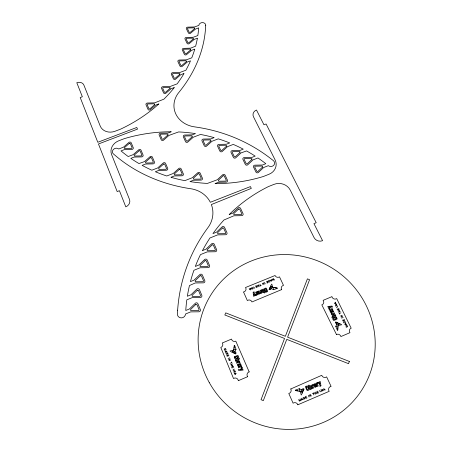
<?xml version="1.0" encoding="UTF-8"?>
<svg xmlns="http://www.w3.org/2000/svg" width="452" height="452" viewBox="0 0 452 452"><rect width="100%" height="100%" fill="white"/><g stroke="black" fill="none" stroke-linecap="round" stroke-linejoin="round"><path stroke-width="0.68" d="M337.966 327.553L337.813 330.141L337.531 329.564L338.441 324.011L337.35 322.536L335.796 326.446L337.378 330.293L337.531 329.564M233.927 348.147L234.221 345.531L234.469 346.108L233.243 351.763L234.255 353.272L236.029 349.277L234.661 345.373L234.469 346.108M335.655 322.722L335.943 321.779L336.198 322.655L337.474 322.462L339.384 323.943L338.463 325.417L335.723 323.22L335.655 322.722L336.198 322.655M235.967 353.091L235.622 354.057L235.419 353.159L234.125 353.351L232.294 351.831L233.305 350.323L235.921 352.577L235.967 353.091L235.419 353.159M339.226 323.835L339.452 323.361L341.712 324.768L338.463 325.417M232.447 351.938L232.192 352.424L230.017 350.984L233.305 350.323M302.111 392.466L300.411 391.573L302.648 388.844L304.179 389.155L303.264 389.364L303.507 390.714L302.139 392.432L302.62 392.737L301.207 395.014L300.411 391.573M270.946 286.348L272.533 287.133L270.381 289.585L268.946 289.314L269.81 289.122L269.601 287.918L270.946 286.348L270.471 286.11L271.833 284.076L272.533 287.133M346.656 324.429L344.723 324.479L346.023 323.146M336.254 303.428L334.344 303.478L335.633 302.173M234.831 374.674L236.226 373.284L234.266 373.329M225.599 352.633L226.983 351.272L225.051 351.317M234.04 371.363C233.368 374.612 235.82 369.16 235.272 372.182M336.582 305.264C337.107 302.23 334.955 307.349 335.339 304.501M306.292 396.178L305.202 396.653L305.987 398.381L307.077 397.907M312.513 393.455L313.722 392.924M317.897 391.116L316.812 391.59L317.609 393.313L318.694 392.839M314.891 393.342L316.078 392.828M305.586 397.489L306.58 397.059M317.202 392.426L318.191 391.991M301.693 399.602L302.608 399.201L303.072 399.658M323.903 390.568L323.858 389.929L324.773 389.534L325.237 389.986M296.009 390.353L295.41 390.613L301.902 391.635L303.422 390.579L299.241 388.731L295.241 390.149L298.139 390.923M247.645 376.685L238.317 380.686A2.983 2.949 89.7 0 0 238.238 380.273A3.091 3.051 89.8 0 0 233.537 378.544L220.791 347.458A3.006 2.972 -30.6 0 0 222.322 342.966L231.526 339.09A2.989 2.961 -8.4 0 0 235.803 341.141L249.159 371.883M234.481 369.12C231.921 368.951 233.311 372.273 234.978 370.301M347.057 325.242L345.441 325.937L347.402 325.943L346.13 327.327L347.746 326.638M338.65 312.179L340.254 311.501M228.497 359.543L230.164 358.837L228.994 360.73L230.661 360.024M339.316 313.53L340.921 312.846M340.537 316.004L342.141 315.321L341.102 317.146L342.706 316.462M230.079 363.323L231.746 362.611M230.673 364.741L232.339 364.029M341.582 318.123L343.192 317.44M231.164 365.922L232.837 365.21M224.107 349.068L225.768 348.368L224.407 349.775L226.362 349.786L224.706 350.486M335.723 306.264C337.237 304.411 338.785 307.501 336.271 307.371M338.096 311.061L339.695 310.383M228.068 358.526L229.735 357.82M276.669 288.195L277.234 287.958L271.132 287.082L269.68 288.037L273.601 289.67L277.392 288.37L274.663 287.698M255.391 286.116L256.425 285.687L257.115 287.218L256.086 287.642M266.386 281.568L267.414 281.138L268.115 282.658L267.087 283.088M249.165 288.692L249.583 289.094L250.453 288.732L250.436 288.167M270.16 280.003L270.584 280.404L271.449 280.042M255.838 286.867L256.781 286.472M257.843 286.11L258.968 285.647M266.838 282.314L267.776 281.924M260.053 286.009L261.205 285.534M335.796 326.446L338.311 325.943M233.486 349.791L236.029 349.277M336.491 317.327L337.102 318.57A1.062 1.006 30.1 0 1 336.926 319.157L334.011 320.44A1.085 1.023 30.2 0 1 333.333 320.174L332.728 318.926A1.085 1.023 30 0 1 332.949 318.276L335.819 317.055A1.085 1.023 30 0 1 336.491 317.327M270.584 280.404L271.499 281.268L271.42 279.483M249.583 289.094L250.493 289.969L250.453 288.732M324.773 389.534L323.762 388.545L323.858 389.929M302.608 399.201L301.614 398.201L301.727 400.24M290.794 388.963L321.739 375.313A3.158 3.011 46.6 0 0 326.626 376.878L331.101 386.409A3.096 2.932 50.5 0 0 330.694 386.494A3.204 3.04 50.5 0 0 329.197 391.325L297.857 404.777M321.926 390.799C325.231 391.505 319.62 388.963 322.694 389.534M252.301 287.947C249.21 287.348 254.408 289.574 251.532 289.082M338.684 308.326L339.186 309.354L337.593 310.027L337.09 309.004M344.13 319.332L344.644 320.366L343.04 321.05L342.531 320.01M335.231 302.586L335.655 303.445M345.611 323.57L346.046 324.446M337.904 308.761L338.367 309.699M338.808 310.756L339.367 311.88M343.351 319.773L343.819 320.722M339.028 312.953L339.599 314.1M273.59 278.585L274.302 280.11L272.906 278.867L272.935 280.675L272.223 279.15M320.807 389.833C322.909 391.539 319.53 393.003 319.626 390.347M315.722 392.053L316.519 393.788M264.51 282.342L265.211 283.873M314.536 392.573L315.332 394.308M263.533 282.743L264.239 284.28L262.403 283.218L263.104 284.749M313.112 393.189L313.908 394.929M310.507 394.325L311.298 396.065L309.309 394.85L310.1 396.59M259.934 284.235L260.629 285.771M258.584 284.794L259.278 286.331M308.275 395.297L309.072 397.042M257.459 285.263L258.154 286.794M254.442 288.336C254.566 285.986 251.442 287.263 253.318 288.805M300.874 400.613L300.088 398.867L300.145 400.93L298.636 399.5L299.422 401.252M228.898 355.865L228.452 354.792L226.797 355.492L227.249 356.566M231.492 362.012L232 363.216M233.74 367.386L233.283 366.301L231.622 367.013L232.074 368.097M231.593 364.346L232.091 365.527M227.65 355.131L228.062 356.108M232.475 366.645L232.893 367.64M225.661 351.306L226.034 352.198M234.882 373.318L235.272 374.239M299.241 388.731L299.857 391.381M273.053 287.297L273.601 289.67M303.173 388.793L303.264 389.364M269.81 289.122L269.884 289.63M297.862 404.777A3.226 3.096 61.5 0 0 293.099 403.178L288.783 393.449A3.17 3.068 58 0 0 290.8 388.957M247.645 376.685A3.079 3.045 69.2 0 1 249.159 371.877M253.838 292.693L255.939 295.399L255.165 295.715L253.871 293.969L254.352 296.054L253.617 296.359L253.126 292.404A0.616 0.593 3.4 0 1 253.278 292.19L254.058 291.794L254.295 292.325L253.838 292.693M264.211 289.212L265.471 291.964A1.045 1.006 8 0 0 266.126 292.207L267.364 291.687A1.045 1.006 8.1 0 0 267.629 291.065L266.307 288.269A1.023 0.983 7.5 0 0 265.714 288.082L264.476 288.596A1.045 1 7.4 0 0 264.211 289.212M332.977 311.179C331.695 312.439 331.926 309.801 332.977 311.179M330.158 311.258L330.231 311.727A2.746 2.593 27.9 0 0 330.412 312.129L330.904 312.654A0.791 0.746 28 0 0 331.282 312.756C332.31 313.117 329.107 309.575 332.344 312.242A0.706 0.667 28 0 0 332.57 312.298L333.621 311.727A0.667 0.627 28 0 0 333.672 311.417L332.853 310.569L332.768 309.654A0.989 0.932 27.3 0 1 332.565 309.829L330.276 310.936A0.65 0.61 27.8 0 0 330.169 311.168L330.158 311.258M259.448 291.975L259.448 292.054A0.678 0.655 5.4 0 1 259.397 292.263C256.956 294.907 259.968 292.613 259.923 293.291A0.763 0.734 5.7 0 1 259.827 293.642L259.295 294.082A2.655 2.559 5.1 0 1 258.894 294.235L258.324 294.275A0.627 0.605 5.5 0 1 258.086 294.162L256.951 291.947A0.96 0.921 4.4 0 0 256.776 291.749L257.702 291.704L258.55 290.975A0.644 0.621 5.2 0 1 258.866 291.037L259.448 291.975M227.915 353.583L226.701 354.424L225.938 353.436L227.599 352.735L227.915 353.583M312.117 388.166L312.066 388.522A0.774 0.74 52.6 0 1 311.886 388.788L311.371 389.048A0.751 0.718 52.6 0 1 311.049 389.031L310.722 388.867L310.863 389.2L310.123 389.522L308.241 385.409L309.015 385.076L309.609 386.375L309.716 386.059A0.74 0.712 52.1 0 1 309.908 385.833L310.445 385.635A0.774 0.74 52.1 0 1 310.767 385.686L311.569 386.556L312.117 388.166M320.909 385.488L320.863 385.816A0.672 0.638 50.6 0 1 320.711 386.053L319.897 386.488C320.293 385.2 319.468 383.782 317.773 382.482L318.575 382.138L320.01 384.076L319.423 381.77L320.191 381.431L320.909 385.488M238.051 365.069L238.074 365.216A0.571 0.565 0 0 0 238.232 365.431C239.707 366.052 238.927 363.916 238.051 365.069M317.315 383.788L318.242 385.991L317.473 386.324L316.044 383.234L316.779 382.917L316.971 383.33L317.101 382.838A0.751 0.718 50.1 0 1 317.338 382.59L317.942 383.239L317.315 383.788M312.773 385.765L313.694 387.969L312.92 388.308L311.501 385.211L312.236 384.889L312.428 385.302L312.558 384.816A0.746 0.718 51.3 0 1 312.795 384.562L313.4 385.211L312.773 385.765M240.927 364.922L240.905 365.126A0.655 0.65 77.9 0 1 240.78 365.374L238.396 366.532A1 0.994 83.7 0 0 238.181 366.713L238.142 365.747L237.351 364.849A0.672 0.667 0 0 1 237.419 364.521L238.52 363.928A0.712 0.706 0 0 1 238.746 363.99C241.577 366.549 239.125 363.402 239.854 363.453A0.797 0.791 78.7 0 1 240.232 363.561L240.701 364.109A2.768 2.757 85.4 0 1 240.865 364.538L240.927 364.922M306.377 387.087C307.88 393.816 309.801 385.918 306.377 387.087M315.807 386.183L315.711 386.466A0.593 0.571 51.3 0 1 315.502 386.629C314.185 386.579 315.812 384.313 315.807 386.183M261.442 290.133L261.827 291.523L262.652 292.467A0.712 0.684 6.9 0 0 262.957 292.512L263.465 292.331A0.684 0.655 7 0 0 263.652 292.128L263.765 291.839L264.296 293.009L265.03 292.698L263.352 289.02L262.465 289.461A0.689 0.661 6.4 0 0 262.166 289.449L261.668 289.687A0.712 0.684 6.4 0 0 261.499 289.93L261.442 290.133M311.275 388.149C309.1 389.449 310.072 383.567 311.275 388.149M205.722 25.465L205.547 27.973A141.397 113.339 -16 0 1 180.263 90.682L177.935 93.62A25.866 22.284 -7.5 0 0 195.53 127.006A165.02 155.177 -23.8 0 1 270.748 158.601L273.285 160.556A3.785 3.384 1.1 0 1 273.686 165.33A3.785 3.384 1.1 0 1 268.347 165.664L263.669 167.511L258.555 172.308A1.52 1.367 -0.6 0 1 255.939 172.048L253.521 167.065A1.514 1.356 -1.1 0 1 255.075 165.166L262.448 165.025L265.81 163.697A156.946 147.544 -23.7 0 0 258.352 158.228L257.945 157.957L253.024 159.889L247.911 164.641A1.509 1.35 -2.2 0 1 245.312 164.387L242.939 159.449A1.503 1.345 -2.6 0 1 244.498 157.573L251.826 157.432L255.177 156.115L254.499 155.68A156.946 147.544 -23.7 0 0 246.56 150.94L241.08 152.9L235.961 157.612A1.503 1.339 -3.9 0 1 233.379 157.358L231.051 152.471A1.497 1.328 -4.2 0 1 232.622 150.612L239.905 150.465L243.244 149.16L242.481 148.759A156.946 147.544 -23.7 0 0 234.13 144.787L233.277 144.414L227.542 146.646L222.418 151.318A1.492 1.328 -5.7 0 1 219.853 151.07L217.582 146.228A1.492 1.316 -5.9 0 1 219.152 144.38L226.395 144.228L229.729 142.934L228.429 142.42A156.595 147.199 -23.7 0 0 218.259 138.854L211.915 141.312L206.767 145.951A1.486 1.316 -7.6 0 1 204.219 145.708L202.004 140.9A1.486 1.305 -7.7 0 1 203.586 139.063L210.796 138.917L214.118 137.628L213.773 137.532A156.946 147.544 -23.7 0 0 201.716 134.685L200.496 134.453L193.213 137.255L188.043 141.866A1.48 1.305 -9.7 0 1 185.506 141.623L183.359 136.849A1.48 1.294 -9.8 0 1 184.953 135.029L192.128 134.877L195.45 133.594L194.072 133.391A156.946 147.544 -23.7 0 0 178.591 131.933L168.963 135.414L163.743 140.007A1.48 1.294 -12.4 0 1 161.228 139.764L159.16 135.007A1.475 1.288 -12.4 0 1 160.771 133.193L167.918 133.041L171.246 131.769L170.794 131.764A156.946 147.544 -23.7 0 0 124.39 138.623L118.859 140.73A11.933 10.407 -17.1 0 0 111.61 154.59L129.498 199.451A6.164 5.526 -20.6 0 1 125.797 206.846L119.418 190.682L117.17 191.558L98.463 143.973L137.493 129.131L136.792 127.47L97.801 142.278L80.213 97.536L82.337 96.745L76.795 82.693A5.735 4.763 -17.5 0 1 83.908 85.129L100.225 126.046A11.718 10.029 -16.6 0 0 115.006 131.261L120.509 129.176A134.493 107.779 -16 0 0 158.579 104.192L158.889 103.909L155.618 105.141L150.471 109.576A1.452 1.243 -12.6 0 1 148.007 109.35L146.019 104.774A1.446 1.237 -12.6 0 1 147.618 103.028L154.612 102.864L163.906 99.163A134.493 107.779 -16 0 0 173.534 88.524L174.331 87.535L171.093 88.75L166.037 93.101A1.435 1.22 -10.6 0 1 163.59 92.88L161.573 88.4A1.435 1.215 -10.7 0 1 163.138 86.682L170.076 86.513L177.15 83.863L177.811 82.959A134.493 107.779 -16 0 0 183.862 73.772L184.026 73.501L180.817 74.699L175.822 78.981A1.424 1.203 -9.4 0 1 173.393 78.772L171.364 74.365A1.418 1.198 -9.5 0 1 172.907 72.676L179.794 72.506L185.891 70.229A134.227 107.576 -16 0 0 190.021 61.924L190.501 60.834L187.326 62.02L182.382 66.241A1.412 1.186 -8.6 0 1 179.969 66.032L177.935 61.698A1.407 1.181 -8.7 0 1 179.461 60.031L186.297 59.856L191.75 57.833L192.038 57.105A134.493 107.779 -16 0 0 194.58 49.822L194.784 49.138L191.631 50.308L186.732 54.472A1.401 1.17 -8 0 1 184.337 54.268L182.309 49.997A1.401 1.164 -8.1 0 1 183.817 48.358L190.603 48.178L195.626 46.16A134.493 107.779 -16 0 0 197.287 38.838L197.4 38.2L194.27 39.352L189.411 43.465A1.396 1.153 -7.7 0 1 187.032 43.268L185.009 39.058A1.39 1.147 -7.8 0 1 186.506 37.437L193.247 37.256L197.835 35.567L197.891 35.183A134.493 107.779 -16 0 0 198.671 27.894L195.563 29.035L190.738 33.092A1.384 1.136 -7.4 0 1 188.377 32.9L186.36 28.747A1.379 1.13 -7.5 0 1 187.846 27.148L194.546 26.967L198.857 25.385A3.446 2.825 -6.4 0 1 202.49 22.6A3.446 2.825 -6.4 0 1 205.722 25.465M177.636 310.196L177.376 313.722A4.119 3.961 -29.1 0 0 181.167 317.875A4.119 3.961 -29.1 0 0 185.523 314.016L190.648 311.897L198.609 311.812A1.638 1.588 -22.9 0 0 200.36 309.597L197.936 303.755A1.633 1.576 -22 0 0 195.151 303.428L189.456 308.965L185.766 310.49A166.33 156.183 32 0 1 186.749 300.377L186.823 299.846L192.202 297.631L200.095 297.54A1.627 1.565 -18.8 0 0 201.829 295.359L199.422 289.608A1.622 1.554 -18.4 0 0 196.654 289.291L191.01 294.749L187.354 296.246L187.49 295.382A166.33 156.183 32 0 1 189.461 285.545L195.253 282.963L203.089 282.862A1.61 1.542 -15.3 0 0 204.807 280.715L202.406 275.065A1.61 1.531 -15.3 0 0 199.66 274.754L194.066 280.127L190.445 281.607L190.682 280.709A166.33 156.183 32 0 1 193.592 271.228L193.919 270.29L200.1 267.776L207.875 267.669A1.599 1.514 -12.2 0 0 209.575 265.556L207.18 259.996A1.593 1.503 -12.3 0 0 204.451 259.697L198.92 264.985L195.326 266.443L195.863 265.058A165.957 155.855 31.9 0 1 200.456 254.623L207.248 251.871L214.96 251.758A1.582 1.492 -9.2 0 0 216.632 249.685L214.237 244.227A1.576 1.48 -9.5 0 0 211.53 243.933L206.061 249.131L202.507 250.572L202.682 250.238A166.33 156.183 32 0 1 209.236 239.068L209.948 237.984L217.666 234.876L225.311 234.757A1.571 1.463 -6.2 0 0 226.96 232.718L224.548 227.362A1.565 1.452 -6.6 0 0 221.864 227.079L216.474 232.187L212.954 233.605L213.802 232.43A166.33 156.183 32 0 1 223.943 220L233.842 215.796L241.419 215.672A1.554 1.435 -2.7 0 0 243.035 213.672L240.6 208.434A1.548 1.424 -3.2 0 0 237.933 208.157L232.639 213.169L229.164 214.559L229.486 214.237A166.33 156.183 32 0 1 268.358 186.608L273.963 184.376A12.362 11.238 3.3 0 1 290.252 190.111L314.072 237.611A6.39 5.882 12.9 0 0 322.575 240.69L313.948 223.638L316.197 222.723L266.087 123.967L263.962 124.792L256.499 110.034A5.87 5.096 -1.2 0 0 253.465 116.752L275.121 159.94A12.108 10.831 0.2 0 1 268.985 174.274L263.409 176.483A137.95 115.904 -5.2 0 1 215.508 183.619L215.039 183.614L218.457 182.269L225.87 182.133A1.52 1.379 -5.3 0 0 227.469 180.207L225.13 175.184A1.52 1.367 -5.6 0 0 222.525 174.924L217.299 179.749L207.417 183.416A137.95 115.904 -5.2 0 1 191.422 181.806L189.998 181.58L193.422 180.241L200.801 180.105A1.52 1.367 -9 0 0 202.423 178.19L200.168 173.184A1.514 1.362 -9.2 0 0 197.58 172.924L192.309 177.732L184.823 180.659L183.568 180.41A137.95 115.904 -5.2 0 1 171.308 177.382L170.958 177.274L174.376 175.941L181.715 175.805A1.514 1.356 -11.5 0 0 183.348 173.901L181.167 168.929A1.509 1.35 -11.6 0 0 178.596 168.675L173.291 173.449L166.782 175.986A137.685 115.695 -5.2 0 1 156.635 172.263L155.347 171.732L158.759 170.404L166.059 170.263A1.509 1.345 -13.3 0 0 167.703 168.376L165.579 163.443A1.503 1.333 -13.3 0 0 163.025 163.189L157.708 167.929L151.849 170.201L151.013 169.822A137.95 115.904 -5.2 0 1 142.883 165.754L142.148 165.353L145.55 164.036L152.81 163.895A1.503 1.328 -14.6 0 0 154.46 162.019L152.386 157.132A1.497 1.322 -14.5 0 0 149.849 156.884L144.521 161.584L138.962 163.551A137.95 115.904 -5.2 0 1 131.442 158.799L130.809 158.364L134.204 157.064L141.425 156.917A1.497 1.316 -15.4 0 0 143.075 155.059L141.047 150.217A1.492 1.305 -15.4 0 0 138.527 149.968L133.199 154.629L128.227 156.539L127.848 156.268A137.95 115.904 -5.2 0 1 121.012 150.906L124.396 149.612L131.572 149.465A1.492 1.299 -16.1 0 0 133.227 147.623L131.238 142.826A1.486 1.294 -16 0 0 128.735 142.583L123.413 147.205L118.723 148.996A3.735 3.249 -17.8 0 0 113.508 149.335A3.735 3.249 -17.8 0 0 113.458 153.985L115.746 155.9A145.03 121.893 -5.2 0 0 189.897 188.614A27.634 25.346 -13 0 1 210.349 202.281L250.448 186.58L251.312 188.388L211.361 204.553A27.634 25.346 -13 0 1 208.864 226.339L206.389 229.78A174.918 164.262 32.2 0 0 177.636 310.196M260.764 292.354L260.154 292.907L260.708 293.489A0.689 0.661 6.1 0 0 260.934 293.263L261.075 292.823L261.245 293.195L261.945 292.902L260.685 290.122L259.951 290.433L260.764 292.354M256.414 294.156L255.804 294.715L256.357 295.303A0.689 0.667 4.6 0 0 256.583 295.071L256.725 294.631L256.889 295.003L257.595 294.71L256.34 291.93L255.606 292.235L256.414 294.156M266.838 291.099C263.923 292.726 265.222 284.952 266.838 291.099M336.401 318.377C332.265 322.349 333.175 316.117 336.401 318.377M257.911 291.998C258.307 294.15 259.211 290.704 257.917 291.952M262.239 290.195C263.075 294.246 264.488 289.393 262.239 290.195M334.983 315.462C332.214 318.197 332.853 313.795 334.983 315.462M304.885 398.489L303.897 399.297L303.106 397.551L304.281 397.285L304.885 398.489M234.983 357.492C237.656 360.148 239.735 353.481 234.983 357.492M268.46 280.946L268.991 282.093L270.093 281.856L269.386 280.325L268.46 280.946M315.197 384.833L314.219 385.935A0.74 0.712 51.4 0 0 314.174 386.166L314.824 387.302A0.701 0.672 51.5 0 0 315.157 387.375C316.174 387.025 315.903 386.5 317.022 386.522A1.045 1 50.9 0 1 316.824 386.296L315.541 383.838A0.684 0.65 50.8 0 0 315.287 383.714L314.688 383.748A2.893 2.768 51.4 0 0 314.264 383.917L313.722 384.398A0.831 0.791 51 0 0 313.631 384.793C313.903 386.483 314.665 383.285 315.197 384.833M236.255 360.555C237.967 362.51 239.475 357.809 236.255 360.555M343.667 322.022L344.017 323.05L345.633 322.361L344.91 321.423L343.667 322.022M335.469 315.315L335.983 316.202L332.147 317.835L331.791 317.095L333 316.581L332.695 316.468A0.706 0.667 29.2 0 1 332.469 316.281L332.248 315.773A0.734 0.695 29.1 0 1 332.282 315.473L333.44 314.575L334.926 314.349A0.734 0.695 29.1 0 1 335.192 314.524L335.469 315.016A0.712 0.672 29.1 0 1 335.469 315.321M349.345 361.442L348.565 363.679L286.76 339.356L263.324 400.636L261.041 399.692L284.534 338.475L224.842 314.982L225.729 312.869L285.37 336.305L307.411 278.873L309.58 279.686L287.596 337.181L349.345 361.442M235.78 360.651L235.746 360.752A0.712 0.712 0 0 0 235.729 361.069L235.978 361.583A0.734 0.734 0 0 0 236.238 361.769L237.758 361.538L238.978 360.606A0.734 0.734 0 0 0 239.029 360.289L238.837 359.758A0.706 0.706 0 0 0 238.611 359.566L238.306 359.447L239.56 358.911L239.238 358.148L235.272 359.832L235.78 360.651M234.537 356.696L234.486 356.758A1.057 1.057 0 0 0 234.277 357.368L234.825 358.656A1.079 1.079 0 0 0 235.486 358.939L238.447 357.685A1.079 1.079 0 0 0 238.712 357.012L238.159 355.724A1.079 1.079 0 0 0 237.498 355.441L234.537 356.696M305.863 386.46L305.801 386.522A1.136 1.09 53 0 0 305.535 387.211L307.004 390.342A1.113 1.068 53.6 0 0 307.637 390.556L308.942 389.991A1.136 1.09 53.4 0 0 309.202 389.302L307.801 386.223A1.136 1.09 52.8 0 0 307.1 385.951L305.863 386.46M195.71 304.541L190.704 309.417A0.819 0.791 -25.2 0 0 191.224 310.688L198.309 310.609A0.819 0.791 -23 0 0 199.016 309.586L197.032 304.784A0.819 0.791 -22.3 0 0 195.71 304.541M197.213 290.387L192.253 295.19A0.814 0.78 -21.1 0 0 192.767 296.439L199.795 296.359A0.814 0.78 -18.9 0 0 200.502 295.348L198.53 290.625A0.814 0.78 -18.6 0 0 197.213 290.387M200.219 275.827L195.304 280.562A0.808 0.768 -17.4 0 0 195.818 281.788L202.79 281.703A0.808 0.768 -15.4 0 0 203.485 280.709L201.519 276.059A0.802 0.763 -15.4 0 0 200.219 275.827M205.005 260.753L200.146 265.414A0.797 0.757 -14.1 0 0 200.654 266.618L207.575 266.527A0.797 0.757 -12.3 0 0 208.265 265.55L206.304 260.979A0.797 0.751 -12.4 0 0 205.005 260.753M212.084 244.973L207.282 249.555A0.791 0.746 -11 0 0 207.796 250.736L214.655 250.64A0.791 0.746 -9.3 0 0 215.333 249.679L213.372 245.193A0.791 0.74 -9.6 0 0 212.084 244.973M222.424 228.096L217.683 232.599A0.785 0.729 -7.7 0 0 218.197 233.757L225.006 233.656A0.785 0.729 -6.3 0 0 225.672 232.712L223.695 228.311A0.785 0.729 -6.6 0 0 222.424 228.096M238.492 209.152L233.837 213.57A0.774 0.718 -4.1 0 0 234.362 214.706L241.102 214.593A0.78 0.718 -2.8 0 0 241.758 213.672L239.763 209.361A0.774 0.712 -3.2 0 0 238.492 209.152M262.488 167.133L257.934 171.404A0.757 0.684 -0.6 0 1 256.787 171.223L254.792 167.133A0.757 0.678 -1 0 1 255.476 166.178L261.962 166.059A0.757 0.678 -0.1 0 1 262.488 167.133M251.854 159.516L247.295 163.748A0.757 0.678 -2.2 0 1 246.159 163.567L244.204 159.516A0.751 0.672 -2.5 0 1 244.888 158.573L251.335 158.454A0.751 0.672 -1.7 0 1 251.854 159.516M223.13 175.828L218.474 180.128A0.763 0.689 -6.3 0 0 218.971 181.224L225.486 181.105A0.763 0.689 -5.4 0 0 226.192 180.139L224.265 176.009A0.757 0.684 -5.6 0 0 223.13 175.828M239.916 152.533L235.356 156.725A0.751 0.667 -3.9 0 1 234.226 156.55L232.311 152.539A0.751 0.667 -4.1 0 1 233 151.601L239.407 151.476A0.751 0.667 -3.3 0 1 239.916 152.533M226.39 146.278L221.825 150.443A0.746 0.661 -5.6 0 1 220.7 150.267L218.83 146.29A0.746 0.661 -5.8 0 1 219.519 145.363L225.893 145.233A0.746 0.661 -5 0 1 226.39 146.278M198.168 173.828L193.467 178.111A0.757 0.684 -10 0 0 193.953 179.195L200.439 179.082A0.757 0.684 -9.1 0 0 201.151 178.116L199.298 174.009A0.757 0.678 -9.2 0 0 198.168 173.828M210.768 140.951L206.185 145.081A0.746 0.655 -7.5 0 1 205.072 144.906L203.247 140.962A0.74 0.655 -7.7 0 1 203.942 140.041L210.287 139.911A0.74 0.655 -6.9 0 1 210.768 140.951M179.167 169.568L174.444 173.828A0.757 0.678 -12.4 0 0 174.913 174.907L181.365 174.788A0.757 0.678 -11.6 0 0 182.088 173.834L180.291 169.749A0.757 0.672 -11.6 0 0 179.167 169.568M192.077 136.894L187.473 141.001A0.74 0.65 -9.7 0 1 186.365 140.832L184.597 136.911A0.74 0.65 -9.8 0 1 185.297 135.995L191.608 135.866A0.74 0.65 -9.1 0 1 192.077 136.894M163.584 164.076L158.85 168.302A0.751 0.672 -14.1 0 0 159.302 169.376L165.72 169.257A0.751 0.672 -13.3 0 0 166.449 168.308L164.697 164.257A0.751 0.667 -13.4 0 0 163.584 164.076M150.397 157.759L145.657 161.952A0.751 0.661 -15.3 0 0 146.098 163.014L152.482 162.895A0.751 0.667 -14.6 0 0 153.211 161.952L151.505 157.934A0.751 0.661 -14.6 0 0 150.397 157.759M167.839 135.058L163.195 139.143A0.74 0.65 -12.4 0 1 162.093 138.973L160.392 135.069A0.74 0.644 -12.4 0 1 161.104 134.159L167.387 134.029A0.74 0.644 -11.7 0 1 167.839 135.058M139.069 150.844L134.323 154.996A0.746 0.655 -16.2 0 0 134.758 156.047L141.103 155.929A0.746 0.655 -15.5 0 0 141.832 154.996L140.165 151.013A0.746 0.655 -15.5 0 0 139.069 150.844M129.266 143.448L124.526 147.567A0.746 0.65 -16.7 0 0 124.95 148.606L131.261 148.482A0.746 0.65 -16.1 0 0 131.995 147.561L130.357 143.617A0.74 0.644 -16.1 0 0 129.266 143.448M154.522 104.802L150.002 108.7A0.723 0.621 -12.6 0 1 148.832 108.525L147.199 104.768A0.723 0.621 -12.6 0 1 147.849 103.96L154.087 103.813A0.723 0.621 -12 0 1 154.522 104.802M170.003 88.417L165.556 92.242A0.718 0.61 -10.6 0 1 164.398 92.072L162.743 88.389A0.718 0.61 -10.7 0 1 163.381 87.598L169.562 87.451A0.718 0.61 -10.1 0 1 170.003 88.417M179.732 74.377L175.342 78.139A0.712 0.599 -9.4 0 1 174.189 77.976L172.528 74.354A0.712 0.599 -9.5 0 1 173.156 73.574L179.291 73.422A0.712 0.599 -8.9 0 1 179.732 74.377M186.247 61.698L181.902 65.41A0.706 0.593 -8.6 0 1 180.76 65.246L179.094 61.687A0.706 0.588 -8.7 0 1 179.71 60.918L185.806 60.76A0.706 0.588 -8.1 0 1 186.247 61.698M190.558 49.991L186.252 53.652A0.701 0.582 -8 0 1 185.117 53.494L183.45 49.986A0.701 0.582 -8.1 0 1 184.066 49.228L190.117 49.07A0.701 0.582 -7.6 0 1 190.558 49.991M193.202 39.047L188.936 42.657A0.695 0.576 -7.6 0 1 187.806 42.505L186.145 39.047A0.695 0.571 -7.7 0 1 186.755 38.296L192.761 38.137A0.695 0.576 -7.3 0 1 193.202 39.047M194.507 28.73L190.269 32.301A0.689 0.571 -7.4 0 1 189.145 32.143L187.49 28.736A0.689 0.565 -7.5 0 1 188.094 27.996L194.066 27.832A0.689 0.565 -7.1 0 1 194.507 28.73M331.361 306.789L328.875 308.806L328.502 308.044L330.282 306.784L328.107 307.241L327.751 306.512L331.898 306.055A0.633 0.599 26.7 0 1 332.13 306.207L332.587 306.976L332.034 307.207L331.361 306.789M242.108 367.629C240.82 369.29 239.453 369.99 238.221 369.555L238.645 370.38A0.644 0.638 83.9 0 0 238.871 370.538L243.142 370.069L242.814 369.29L240.566 369.77L242.453 368.436L242.108 367.629M336.469 334.514L321.813 304.84A2.989 2.831 24.2 0 0 323.101 300.365L331.954 296.642A2.881 2.706 24.8 0 0 332.05 297.02A2.989 2.808 24.8 0 0 336.689 298.586L351.193 328.214A3.091 2.898 34.3 0 0 349.961 332.678L340.91 336.554A3.085 2.921 35.2 0 0 336.463 334.508M241.368 365.888L238.373 367.171L238.696 367.945C240.413 365.487 241.374 368.516 242.006 367.193A0.718 0.718 77.2 0 0 241.758 366.951L241.283 366.804L241.684 366.628L241.368 365.888M239.441 361.34L236.447 362.617L236.775 363.385C238.481 360.939 239.441 363.956 240.068 362.64A0.718 0.712 0 0 0 239.826 362.397L239.351 362.25L239.752 362.08L239.441 361.34M329.587 308.676L328.994 309.219A0.712 0.672 27 0 0 329.248 309.445L329.717 309.58L329.333 309.744L329.677 310.445L332.553 309.224L332.197 308.496L330.265 309.281L329.587 308.676M331.695 312.987L331.107 313.53A0.712 0.672 28.3 0 0 331.361 313.761L331.83 313.897L331.446 314.061L331.791 314.767L334.678 313.541L334.316 312.807L332.378 313.598L331.695 312.987M281.692 289.579L251.933 301.964A2.932 2.842 2.4 0 0 247.34 300.546L243.515 291.924A2.808 2.701 -1.2 0 0 243.899 291.851A2.91 2.797 -1.2 0 0 245.504 287.523L275.087 275.5A2.91 2.763 9.2 0 0 279.5 276.856L283.506 285.387A2.932 2.802 13.2 0 0 281.579 289.416L281.692 289.579M209.231 382.465A89.208 86.744 31.4 0 0 362.572 388.839A89.208 86.744 31.4 0 0 288.178 254.634A89.208 86.744 31.4 0 0 209.231 382.465"/></g></svg>
